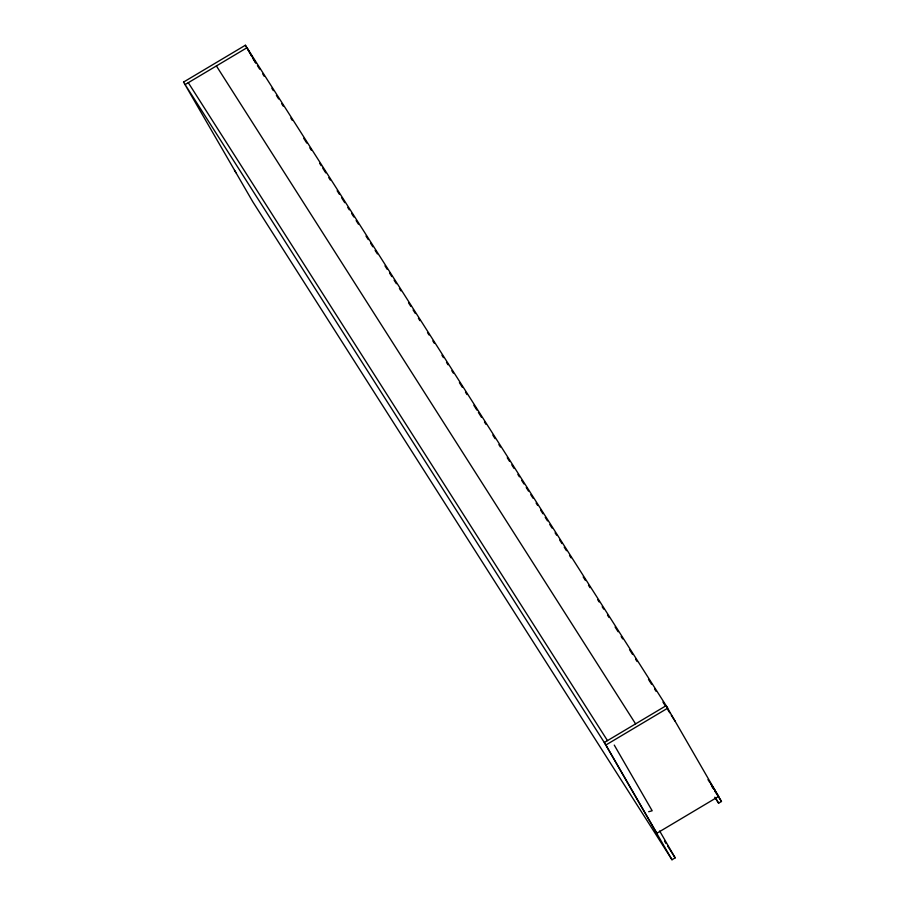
<?xml version="1.0" encoding="UTF-8"?>
<svg xmlns="http://www.w3.org/2000/svg" width="905" height="905" viewBox="0 0 905 905"><rect width="100%" height="100%" fill="white"/><g stroke="black" fill="none" stroke-linecap="round" stroke-linejoin="round"><path stroke-width="1.36" d="M183.534 82.084L245.368 45.25L667.732 708.151L605.898 744.996L183.534 82.084L252.812 201.815L671.996 859.75L675.164 857.861L659.655 830.994M185.118 84.572L246.952 47.739L256.024 63.452M655.265 830.756L656.849 833.245L718.683 796.4L711.025 784.386M714.803 797.226L718.604 803.188L721.466 801.479L666.148 705.674L604.314 742.507L671.996 859.75M648.67 811.717L652.177 810.767L614.257 745.087M257.416 65.601L259.69 69.176M262.733 73.939L264.249 76.325M271.839 88.249L273.355 90.636M276.398 95.398L278.672 98.973M281.715 103.736L283.231 106.123M290.822 118.046L292.349 120.433M303.741 138.307L306.772 143.069M309.815 147.843L311.331 150.23M319.68 163.341L321.207 165.717M322.723 168.104L325.755 172.878M328.798 177.64L330.314 180.027M337.146 190.751L339.432 194.326M341.705 197.901L344.748 202.675M347.78 207.437L349.296 209.824M351.581 213.399L353.855 216.974M356.14 220.549L358.414 224.123M366.005 236.047L368.29 239.621M370.564 243.196L372.837 246.771M375.123 250.346L377.396 253.92M384.987 265.844L387.272 269.418M389.546 272.993L391.831 276.568M394.105 280.143L396.379 283.718M399.422 288.491L400.938 290.867M408.54 302.79L410.813 306.365M413.087 309.94L415.372 313.515M418.404 318.289L419.92 320.664M427.522 332.588L429.038 334.974M432.839 340.936L434.355 343.312M441.945 355.235L443.461 357.622M446.504 362.385L448.02 364.772M451.821 370.733L453.337 373.109M459.412 382.645L462.455 387.419M465.487 392.182L467.003 394.569M473.847 405.293L476.878 410.067M478.394 412.442L481.437 417.216M484.469 421.979L485.996 424.366M492.829 435.09L495.103 438.665M498.904 444.627L500.42 447.013M507.252 457.738L509.538 461.312M511.811 464.887L514.097 468.462M517.886 474.424L519.402 476.811M521.687 480.385L523.961 483.96M526.246 487.535L528.52 491.11M530.794 494.684L533.079 498.259M536.111 503.033L537.638 505.42M540.67 510.182L542.943 513.757M545.229 517.332L547.502 520.907M549.788 524.481L552.061 528.056M555.104 532.83L556.62 535.217M559.652 539.98L561.937 543.554M564.211 547.129L566.485 550.704M569.528 555.478L571.044 557.853M583.193 576.926L585.478 580.501M588.51 585.275L590.026 587.662M597.628 599.574L599.144 601.961M602.187 606.723L603.703 609.11M607.493 615.072L609.02 617.459M615.095 626.995L618.126 631.758M621.169 636.52L622.685 638.907M629.518 649.632L632.561 654.406M635.593 659.168L637.12 661.555M648.5 679.429L651.543 684.203M654.587 688.965L656.102 691.352M662.935 702.076L665.209 705.651M667.494 709.226L669.768 712.812M671.284 715.188L675.085 721.149M709.961 782.429L715.278 790.778M707.982 779.612L709.497 781.999M711.59 785.981L713.106 788.368M714.633 790.755L721.466 801.479M216.397 65.941L635.593 723.876M188.285 82.683L607.481 740.618M664.542 841.175L666.057 843.562M667.573 845.949L675.164 857.861M234.486 170.332L236.069 172.821M715.482 797.78L718.604 803.188M245.368 45.25L251.658 56.133M253.049 58.542L255.142 62.174M605.898 744.996L656.849 833.245"/></g></svg>
